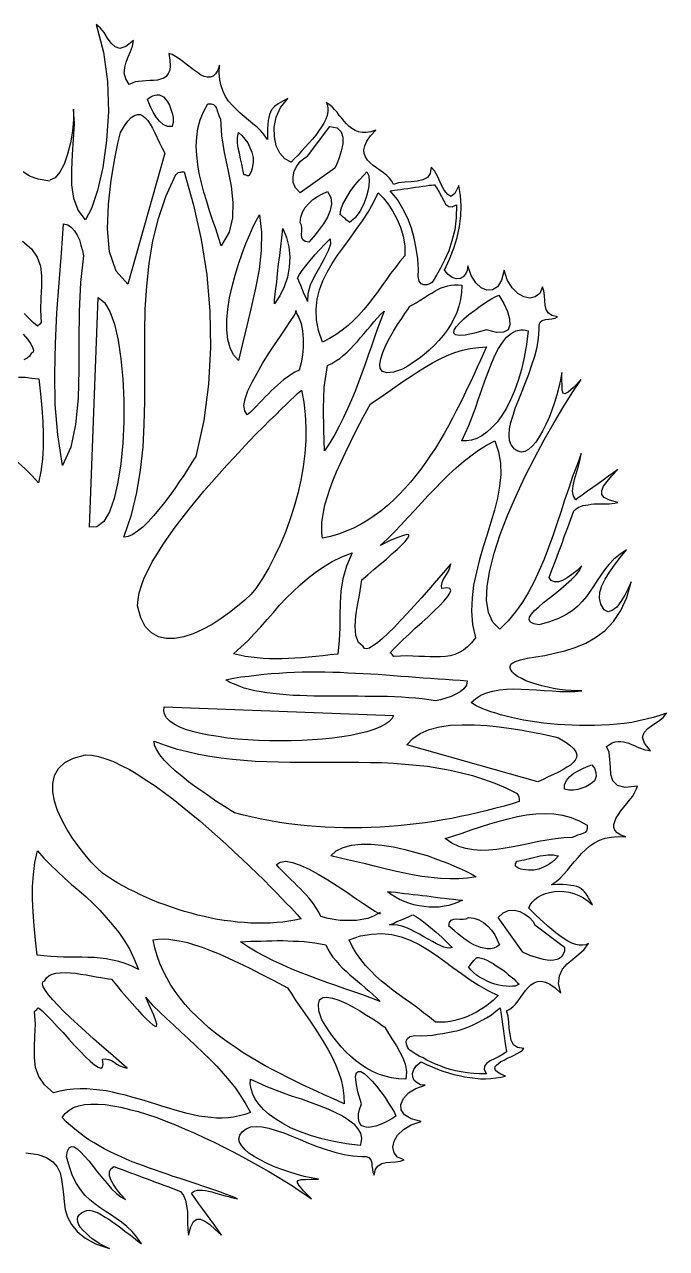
# Model space of a CAD drawing. Extents: x -63 to 64, y -59 to 65.
# Drawn here: x -0.9 to 64, y -58.5 to 65.1 of the extents above; entities that cross this region are included whole.
import ezdxf

# ---------------------------------------------------------------- set-up
doc = ezdxf.new("R2010")
doc.units = 0
doc.header["$MEASUREMENT"] = 0
doc.layers.get('0').update_dxf_attribs({"linetype": 'CONTINUOUS'})

msp = doc.modelspace()

# ---------------------------------------------------------------- linework, layer by layer
for points in [[(48.12, 0.18), (48.27, 0.51), (48.66, 0.74), (49.21, 0.94), (49.9, 1.09), (50.74, 1.22), (51.65, 1.37), (52.65, 1.58), (53.69, 1.83), (54.73, 2.16), (55.8, 2.59), (56.79, 3.18), (57.75, 3.89), (58.59, 4.8), (59.35, 5.9), (59.94, 7.22), (60.37, 8.79), (60.09, 8.13), (59.73, 7.45), (59.33, 6.81), (58.92, 6.25), (58.46, 5.9), (58.06, 5.77), (57.65, 5.97), (57.32, 6.56), (57.17, 7.14), (57.22, 7.75), (57.42, 8.39), (57.75, 9.07), (58.18, 9.76), (58.69, 10.49), (59.28, 11.26), (59.91, 12.04), (59.23, 11.56), (58.64, 11.08), (58.13, 10.55), (57.7, 10.01), (57.32, 9.48), (56.94, 8.92), (56.61, 8.39), (56.25, 7.85), (55.87, 7.32), (55.44, 6.81), (54.98, 6.33), (54.42, 5.87), (53.79, 5.46), (53.03, 5.08), (52.14, 4.75), (51.1, 4.47), (50.54, 4.57), (50.21, 4.73), (50.08, 4.96), (50.1, 5.23), (50.31, 5.54), (50.61, 5.9), (51.04, 6.28), (51.53, 6.71), (52.09, 7.14), (52.67, 7.6), (53.26, 8.08), (53.81, 8.56), (54.35, 9.02), (54.81, 9.5), (55.16, 9.96), (55.41, 10.42), (54.91, 9.96), (54.4, 9.55), (53.92, 9.2), (53.46, 8.94), (53.03, 8.79), (52.65, 8.79), (52.31, 8.94), (52.09, 9.25), (52.39, 10.09), (52.72, 10.93), (53.03, 11.77), (53.36, 12.6), (53.66, 13.44), (53.97, 14.28), (54.3, 15.14), (54.6, 15.98), (54.81, 16.16), (55.01, 16.29), (55.26, 16.39), (55.49, 16.49), (55.77, 16.54), (56.05, 16.59), (56.33, 16.64), (56.63, 16.67), (56.94, 16.67), (57.24, 16.67), (57.55, 16.69), (57.85, 16.69), (58.16, 16.69), (58.44, 16.72), (58.74, 16.75), (59.02, 16.8), (58.18, 17.03), (57.65, 17.3), (57.42, 17.63), (57.4, 18.02), (57.6, 18.45), (57.96, 18.93), (58.44, 19.49), (59.02, 20.13), (58.77, 19.95), (58.49, 19.74), (58.24, 19.57), (57.96, 19.36), (57.7, 19.18), (57.42, 18.98), (57.17, 18.8), (56.91, 18.6), (56.63, 18.42), (56.38, 18.22), (56.1, 18.04), (55.85, 17.84), (55.57, 17.66), (55.31, 17.46), (55.03, 17.28), (54.78, 17.08), (54.55, 17.46), (54.47, 17.94), (54.53, 18.5), (54.65, 19.13), (54.86, 19.79), (55.06, 20.48), (55.24, 21.14), (55.34, 21.75), (54.91, 20.61), (54.47, 19.44), (54.07, 18.24), (53.66, 17.05), (53.28, 15.83), (52.87, 14.64), (52.47, 13.44), (52.04, 12.25), (51.6, 11.08), (51.1, 9.94), (50.59, 8.82), (50, 7.75), (49.39, 6.73), (48.71, 5.77), (47.94, 4.85), (47.13, 4.02), (46.39, 4.73), (45.96, 5.69), (45.78, 6.94), (45.84, 8.36), (46.11, 9.96), (46.55, 11.71), (47.16, 13.57), (47.89, 15.48), (48.73, 17.43), (49.65, 19.39), (50.61, 21.29), (51.6, 23.15), (52.59, 24.9), (53.59, 26.53), (54.5, 27.98), (55.34, 29.22), (54.55, 28.41), (54.02, 27.95), (53.69, 27.77), (53.51, 27.85), (53.41, 28.15), (53.41, 28.61), (53.38, 29.22), (53.36, 29.93), (53.23, 29.2), (53.08, 28.46), (52.87, 27.67), (52.62, 26.91), (52.37, 26.12), (52.09, 25.39), (51.76, 24.67), (51.43, 24.01), (51.1, 23.43), (50.74, 22.89), (50.38, 22.49), (50, 22.16), (49.65, 21.95), (49.29, 21.88), (48.94, 21.98), (48.58, 22.21), (48.27, 22.62), (48.1, 23.07), (48.05, 23.63), (48.1, 24.24), (48.22, 24.9), (48.45, 25.64), (48.71, 26.4), (49.04, 27.21), (49.37, 28.05), (49.72, 28.92), (50.05, 29.78), (50.36, 30.7), (50.64, 31.59), (50.87, 32.5), (51.02, 33.39), (51.1, 34.28), (51.07, 34.74), (51.2, 35.02), (51.4, 35.19), (51.71, 35.29), (52.04, 35.32), (52.37, 35.37), (52.7, 35.42), (52.95, 35.55), (52.37, 35.68), (52.01, 35.96), (51.78, 36.31), (51.68, 36.74), (51.65, 37.2), (51.63, 37.68), (51.55, 38.17), (51.43, 38.57), (51.15, 37.91), (50.69, 37.56), (50.16, 37.43), (49.55, 37.56), (48.94, 37.91), (48.35, 38.5), (47.87, 39.28), (47.54, 40.28), (47.28, 39.26), (46.88, 38.6), (46.37, 38.27), (45.81, 38.24), (45.23, 38.5), (44.69, 39), (44.21, 39.74), (43.88, 40.71), (43.83, 40.22), (43.65, 39.87), (43.4, 39.59), (43.09, 39.44), (42.71, 39.41), (42.3, 39.54), (41.9, 39.82), (41.52, 40.28), (42.02, 41.39), (42.46, 42.49), (42.79, 43.58), (43.04, 44.67), (43.17, 45.74), (43.22, 46.78), (43.14, 47.82), (42.96, 48.81), (42.56, 48), (42.18, 47.72), (41.85, 47.9), (41.49, 48.36), (41.16, 48.99), (40.85, 49.68), (40.52, 50.29), (40.17, 50.67), (40.07, 50.03), (39.79, 49.63), (39.33, 49.4), (38.77, 49.27), (38.14, 49.19), (37.5, 49.14), (36.89, 49.07), (36.36, 48.91), (36.2, 49.25), (35.98, 49.55), (35.7, 49.83), (35.37, 50.08), (35.01, 50.34), (34.65, 50.59), (34.32, 50.85), (34.02, 51.1), (33.74, 51.38), (33.54, 51.71), (33.41, 52.04), (33.38, 52.42), (33.46, 52.83), (33.69, 53.29), (34.05, 53.82), (34.58, 54.4), (34.07, 54.25), (33.61, 54.17), (33.21, 54.17), (32.83, 54.25), (32.5, 54.38), (32.16, 54.56), (31.89, 54.78), (31.63, 55.04), (31.38, 55.32), (31.15, 55.62), (30.89, 55.9), (30.67, 56.21), (30.41, 56.49), (30.16, 56.77), (29.88, 57), (29.57, 57.2), (29.7, 56.92), (29.75, 56.59), (29.75, 56.26), (29.67, 55.9), (29.52, 55.52), (29.32, 55.11), (29.09, 54.73), (28.81, 54.3), (28.51, 53.9), (28.18, 53.49), (27.82, 53.08), (27.46, 52.68), (27.08, 52.27), (26.73, 51.89), (26.37, 51.53), (26.02, 51.18), (25.41, 51.51), (24.9, 52.07), (24.52, 52.83), (24.34, 53.74), (24.31, 54.71), (24.52, 55.72), (24.97, 56.69), (25.69, 57.6), (25.18, 57.33), (24.72, 57.07), (24.36, 56.79), (24.06, 56.46), (23.83, 56), (23.7, 55.39), (23.63, 54.56), (23.65, 53.46), (23.32, 53.92), (22.97, 54.33), (22.59, 54.71), (22.15, 55.06), (21.72, 55.42), (21.29, 55.78), (20.88, 56.13), (20.48, 56.51), (20.07, 56.92), (19.71, 57.33), (19.41, 57.81), (19.15, 58.32), (18.95, 58.88), (18.82, 59.49), (18.77, 60.2), (18.8, 60.96), (18.62, 60.45), (18.39, 60.1), (18.14, 59.87), (17.86, 59.76), (17.55, 59.76), (17.25, 59.84), (16.89, 59.99), (16.56, 60.22), (16.18, 60.48), (15.83, 60.76), (15.44, 61.06), (15.09, 61.34), (14.71, 61.62), (14.35, 61.85), (14.02, 62.03), (13.69, 62.15), (13.79, 61.47), (13.82, 60.91), (13.77, 60.45), (13.62, 60.12), (13.41, 59.84), (13.16, 59.66), (12.85, 59.54), (12.52, 59.46), (12.14, 59.41), (11.76, 59.41), (11.38, 59.38), (11, 59.36), (10.62, 59.33), (10.26, 59.28), (9.96, 59.15), (9.68, 59), (9.32, 59.59), (9.17, 60.17), (9.22, 60.73), (9.37, 61.26), (9.58, 61.82), (9.8, 62.36), (10.01, 62.89), (10.11, 63.45), (9.35, 62.84), (8.74, 62.66), (8.25, 62.81), (7.85, 63.2), (7.49, 63.7), (7.14, 64.26), (6.75, 64.75), (6.32, 65.08), (7.09, 62.28), (7.49, 59.31), (7.57, 56.28), (7.39, 53.36), (7.01, 50.64), (6.48, 48.3), (5.87, 46.5), (5.26, 45.36), (4.52, 46.32), (4.09, 47.52), (3.88, 48.89), (3.88, 50.39), (3.96, 51.94), (4.06, 53.51), (4.14, 55.06), (4.06, 56.51), (4.04, 55.45), (3.93, 54.3), (3.73, 53.11), (3.45, 51.99), (3.1, 50.97), (2.66, 50.16), (2.21, 49.6), (1.67, 49.37)], [(11.53, 57.53), (11.68, 57.66), (11.86, 57.78), (12.07, 57.88), (12.29, 57.94), (12.5, 57.96), (12.73, 57.96), (12.93, 57.88), (13.13, 57.78), (13.34, 57.55), (13.54, 57.25), (13.74, 56.92), (13.89, 56.51), (14.02, 56.11), (14.1, 55.67), (14.1, 55.22), (14, 54.78), (13.54, 54.78), (13.11, 54.99), (12.73, 55.32), (12.4, 55.72), (12.09, 56.21), (11.86, 56.69), (11.66, 57.15), (11.53, 57.53)], [(17.63, 57.05), (17.96, 57.07), (18.19, 57), (18.37, 56.84), (18.49, 56.61), (18.57, 56.36), (18.67, 56.08), (18.75, 55.8), (18.88, 55.55), (19, 53.84), (19.28, 52.14), (19.64, 50.44), (19.97, 48.76), (20.15, 47.11), (20.12, 45.56), (19.76, 44.09), (18.98, 42.71), (18.7, 43.58), (18.42, 44.44), (18.09, 45.36), (17.78, 46.27), (17.5, 47.21), (17.22, 48.15), (16.97, 49.09), (16.74, 50.03), (16.59, 50.95), (16.49, 51.89), (16.44, 52.8), (16.49, 53.69), (16.61, 54.58), (16.84, 55.45), (17.17, 56.26), (17.63, 57.05)], [(8.79, 54.17), (9.19, 54.84), (9.55, 55.32), (9.88, 55.67), (10.21, 55.9), (10.52, 56), (10.79, 55.98), (11.05, 55.85), (11.3, 55.65), (11.56, 55.37), (11.79, 55.01), (12.04, 54.61), (12.27, 54.15), (12.5, 53.64), (12.75, 53.13), (13.01, 52.6), (13.26, 52.07), (9.52, 38.85), (8.36, 40.17), (7.69, 42.13), (7.49, 44.44), (7.57, 46.93), (7.85, 49.37), (8.23, 51.53), (8.56, 53.21), (8.79, 54.17)], [(27.69, 51.79), (29.93, 54.78), (30.67, 54.63), (31.07, 54.25), (31.25, 53.69), (31.25, 53.01), (31.1, 52.29), (30.87, 51.61), (30.64, 51), (30.44, 50.57), (26.96, 48.08), (26.47, 48.58), (26.24, 49.12), (26.22, 49.7), (26.35, 50.26), (26.6, 50.77), (26.93, 51.23), (27.31, 51.56), (27.69, 51.79)], [(21.59, 49.8), (21.54, 49.83), (21.42, 49.88), (21.29, 49.91), (21.24, 49.93), (21.16, 50.44), (21.06, 50.97), (20.93, 51.51), (20.81, 52.07), (20.68, 52.6), (20.63, 53.13), (20.63, 53.67), (20.73, 54.17), (21.06, 53.87), (21.37, 53.51), (21.65, 53.11), (21.87, 52.65), (22.05, 52.17), (22.18, 51.66), (22.18, 51.13), (22.1, 50.57), (22, 50.19), (21.87, 49.96), (21.77, 49.83), (21.72, 49.8), (21.7, 49.8), (21.67, 49.8), (21.62, 49.8), (21.59, 49.8)], [(1.67, 49.27), (0.48, 49.45), (-0.41, 49.75), (-1.05, 50.19)], [(9.14, 13.32), (9.91, 15.55), (10.44, 17.81), (10.82, 20.07), (11.07, 22.39), (11.2, 24.7), (11.25, 27.01), (11.25, 29.35), (11.25, 31.66), (11.25, 34), (11.3, 36.34), (11.46, 38.65), (11.68, 40.94), (12.07, 43.22), (12.62, 45.48), (13.39, 47.72), (14.38, 49.93), (14.48, 50.01), (14.58, 50.08), (14.66, 50.13), (14.78, 50.16), (14.89, 50.16), (14.99, 50.19), (15.11, 50.19), (15.24, 50.19), (16.18, 46.83), (16.94, 43.38), (17.5, 39.79), (17.81, 36.13), (17.88, 32.45), (17.68, 28.76), (17.2, 25.08), (16.39, 21.45), (16.18, 21.12), (15.9, 20.68), (15.57, 20.15), (15.19, 19.54), (14.73, 18.91), (14.28, 18.22), (13.77, 17.51), (13.23, 16.8), (12.68, 16.11), (12.14, 15.45), (11.58, 14.87), (11.05, 14.33), (10.52, 13.9), (10.03, 13.57), (9.58, 13.37), (9.14, 13.32)], [(31, 45.87), (31.05, 46.35), (31.25, 46.93), (31.61, 47.57), (32.01, 48.2), (32.47, 48.84), (32.95, 49.4), (33.36, 49.85), (33.69, 50.19), (33.87, 49.78), (33.92, 49.22), (33.84, 48.51), (33.66, 47.75), (33.38, 46.96), (32.98, 46.2), (32.5, 45.56), (31.94, 45.08), (31.89, 45.1), (31.78, 45.2), (31.63, 45.33), (31.48, 45.48), (31.3, 45.61), (31.15, 45.74), (31.05, 45.84), (31, 45.87)], [(26.96, 45.08), (27.01, 45.61), (27.18, 46.12), (27.46, 46.6), (27.82, 47.01), (28.23, 47.39), (28.68, 47.72), (29.19, 47.97), (29.7, 48.2), (30.03, 47.62), (30.11, 46.96), (29.98, 46.3), (29.7, 45.61), (29.29, 44.93), (28.81, 44.26), (28.3, 43.65), (27.82, 43.1), (27.44, 43.15), (27.21, 43.32), (27.11, 43.58), (27.08, 43.86), (27.11, 44.19), (27.11, 44.52), (27.08, 44.82), (26.96, 45.08)], [(38.9, 40.35), (38.82, 41.42), (38.67, 42.46), (38.47, 43.5), (38.19, 44.52), (37.81, 45.48), (37.32, 46.45), (36.76, 47.39), (36.05, 48.28), (36.13, 48.28), (36.26, 48.3), (36.48, 48.33), (36.74, 48.38), (37.07, 48.43), (37.42, 48.48), (37.81, 48.53), (38.19, 48.58), (38.59, 48.64), (38.97, 48.69), (39.33, 48.74), (39.66, 48.79), (39.97, 48.84), (40.22, 48.86), (40.4, 48.89), (40.5, 48.89), (40.75, 48.56), (40.98, 48.15), (41.21, 47.7), (41.44, 47.26), (41.67, 46.91), (41.95, 46.7), (42.3, 46.65), (42.74, 46.88), (42.71, 45.56), (42.56, 44.34), (42.28, 43.22), (41.95, 42.21), (41.54, 41.29), (41.13, 40.48), (40.73, 39.77), (40.37, 39.18), (40.25, 39.03), (40.04, 38.9), (39.74, 38.8), (39.43, 38.78), (39.15, 38.9), (38.95, 39.16), (38.85, 39.64), (38.9, 40.35)], [(29.19, 33.01), (28.81, 34.18), (28.61, 35.27), (28.56, 36.34), (28.66, 37.33), (28.89, 38.27), (29.24, 39.18), (29.67, 40.07), (30.18, 40.94), (30.74, 41.8), (31.35, 42.64), (31.99, 43.5), (32.6, 44.37), (33.23, 45.26), (33.82, 46.14), (34.35, 47.09), (34.81, 48.08), (35.32, 47.57), (35.82, 46.93), (36.28, 46.25), (36.71, 45.46), (37.07, 44.62), (37.35, 43.71), (37.5, 42.74), (37.53, 41.72), (37.02, 41.14), (36.56, 40.53), (36.08, 39.92), (35.65, 39.31), (35.19, 38.67), (34.76, 38.06), (34.3, 37.45), (33.84, 36.87), (33.36, 36.29), (32.88, 35.73), (32.34, 35.19), (31.78, 34.69), (31.2, 34.2), (30.59, 33.77), (29.9, 33.36), (29.19, 33.01)], [(22.84, 45.84), (23.04, 44.09), (23.02, 42.26), (22.79, 40.35), (22.43, 38.45), (22, 36.51), (21.54, 34.66), (21.11, 32.86), (20.73, 31.15), (20.22, 31.71), (19.87, 32.42), (19.64, 33.26), (19.54, 34.23), (19.54, 35.24), (19.64, 36.34), (19.82, 37.48), (20.07, 38.62), (20.37, 39.77), (20.7, 40.89), (21.09, 41.95), (21.47, 42.97), (21.85, 43.88), (22.2, 44.67), (22.53, 45.33), (22.84, 45.84)], [(2.94, 20.56), (2.46, 23.63), (2.21, 26.71), (2.16, 29.81), (2.23, 32.88), (2.38, 35.96), (2.61, 39), (2.84, 42), (3.04, 44.95), (3.48, 44.85), (3.86, 44.59), (4.16, 44.24), (4.42, 43.81), (4.65, 43.32), (4.8, 42.79), (4.95, 42.26), (5.05, 41.72), (4.75, 39.03), (4.62, 36.13), (4.59, 33.14), (4.59, 30.19), (4.52, 27.34), (4.26, 24.7), (3.78, 22.41), (2.94, 20.56)], [(24.34, 37.25), (24.44, 38.14), (24.57, 39.06), (24.67, 39.94), (24.77, 40.86), (24.9, 41.75), (25, 42.66), (25.1, 43.55), (25.2, 44.47), (25.58, 43.58), (25.81, 42.61), (25.91, 41.6), (25.84, 40.58), (25.66, 39.56), (25.33, 38.57), (24.9, 37.68), (24.34, 36.87), (24.34, 36.92), (24.34, 37.07), (24.34, 37.2), (24.34, 37.25)], [(26.68, 39.46), (26.88, 39.82), (27.16, 40.22), (27.51, 40.71), (27.95, 41.24), (28.43, 41.8), (28.94, 42.36), (29.45, 42.89), (29.98, 43.43), (30, 42.89), (29.78, 42.21), (29.37, 41.42), (28.89, 40.55), (28.4, 39.67), (27.97, 38.75), (27.72, 37.89), (27.69, 37.1), (27.64, 37.2), (27.54, 37.48), (27.36, 37.84), (27.18, 38.29), (27.01, 38.73), (26.83, 39.08), (26.73, 39.36), (26.68, 39.46)], [(-1.12, 43.2), (-0.21, 42.41), (0.38, 41.57), (0.71, 40.66), (0.81, 39.69), (0.81, 38.62), (0.76, 37.48), (0.71, 36.26), (0.78, 34.96)], [(38.03, 36.62), (38.36, 36.79), (38.67, 36.97), (38.97, 37.18), (39.3, 37.38), (39.61, 37.58), (39.91, 37.79), (40.25, 37.96), (40.55, 38.14), (40.85, 38.32), (41.19, 38.47), (41.52, 38.6), (41.85, 38.7), (42.18, 38.75), (42.53, 38.8), (42.89, 38.8), (43.27, 38.75), (43.24, 38.01), (43.14, 37.3), (42.96, 36.64), (42.76, 35.98), (42.48, 35.37), (42.15, 34.79), (41.8, 34.2), (41.39, 33.67), (40.96, 33.16), (40.5, 32.68), (39.99, 32.19), (39.48, 31.76), (38.95, 31.36), (38.39, 30.98), (37.83, 30.59), (37.27, 30.26), (36.36, 29.96), (35.7, 29.91), (35.26, 30.04), (35.04, 30.34), (34.99, 30.77), (35.09, 31.33), (35.29, 31.97), (35.6, 32.68), (35.98, 33.39), (36.38, 34.1), (36.79, 34.79), (37.2, 35.4), (37.53, 35.9), (37.81, 36.31), (37.98, 36.57), (38.03, 36.62)], [(5.66, 14.33), (6.55, 37.51), (7.19, 37.02), (7.72, 36.11), (8.18, 34.81), (8.56, 33.19), (8.84, 31.33), (9.02, 29.3), (9.12, 27.14), (9.12, 24.95), (9.02, 22.79), (8.84, 20.73), (8.53, 18.85), (8.15, 17.2), (7.69, 15.86), (7.11, 14.89), (6.42, 14.36), (5.66, 14.33)], [(47, 37.73), (47.51, 36.9), (47.89, 36.08), (48.1, 35.35), (48.12, 34.74), (47.94, 34.25), (47.49, 34), (46.78, 33.97), (45.76, 34.25), (44.54, 33.9), (43.62, 33.72), (43.01, 33.67), (42.63, 33.74), (42.48, 33.92), (42.51, 34.2), (42.71, 34.53), (43.04, 34.91), (43.47, 35.35), (43.98, 35.78), (44.54, 36.21), (45.12, 36.64), (45.68, 37), (46.19, 37.33), (46.65, 37.58), (47, 37.73)], [(0.78, 34.96), (0.73, 34.91), (0.61, 34.79), (0.45, 34.66), (0.4, 34.61), (0.02, 34.94), (-0.44, 35.4), (-0.94, 35.9)], [(26.45, 36.13), (26.78, 35.55), (27.03, 34.89), (27.18, 34.13), (27.26, 33.34), (27.26, 32.5), (27.18, 31.69), (27.03, 30.9), (26.83, 30.16), (26.42, 29.96), (26.04, 29.73), (25.66, 29.48), (25.3, 29.22), (24.97, 28.94), (24.64, 28.66), (24.34, 28.38), (24.03, 28.08), (23.73, 27.77), (23.42, 27.47), (23.14, 27.16), (22.84, 26.86), (22.53, 26.55), (22.23, 26.25), (21.92, 25.94), (21.59, 25.66), (21.34, 26.05), (21.26, 26.6), (21.39, 27.29), (21.67, 28.08), (22.08, 28.97), (22.59, 29.88), (23.14, 30.85), (23.75, 31.81), (24.36, 32.73), (24.95, 33.59), (25.48, 34.41), (25.94, 35.07), (26.3, 35.63), (26.52, 35.98), (26.57, 36.16), (26.45, 36.13)], [(29.4, 22.03), (29.32, 24.14), (29.29, 26.3), (29.37, 28.46), (29.7, 30.64), (30.13, 30.85), (30.54, 31.1), (30.95, 31.36), (31.3, 31.66), (31.68, 31.99), (32.04, 32.32), (32.37, 32.7), (32.72, 33.08), (33.05, 33.47), (33.38, 33.85), (33.71, 34.25), (34.05, 34.63), (34.38, 35.04), (34.73, 35.42), (35.06, 35.78), (35.42, 36.13), (35.09, 35.27), (34.76, 34.38), (34.45, 33.49), (34.15, 32.58), (33.82, 31.69), (33.51, 30.77), (33.18, 29.86), (32.85, 28.97), (32.5, 28.05), (32.14, 27.16), (31.73, 26.27), (31.33, 25.39), (30.89, 24.52), (30.44, 23.68), (29.93, 22.84), (29.4, 22.03)], [(-1.05, 33.82), (-0.61, 33.31), (-0.31, 32.86), (-0.08, 32.5), (0, 32.19), (-0.03, 31.99), (-0.23, 31.86), (-0.41, 31.59), (-0.64, 31.38), (-0.97, 31.23)], [(43.27, 23.05), (43.62, 23.78), (43.98, 24.6), (44.31, 25.46), (44.64, 26.35), (44.97, 27.27), (45.28, 28.21), (45.61, 29.09), (45.94, 29.98), (46.27, 30.85), (46.62, 31.64), (46.98, 32.35), (47.39, 32.96), (47.79, 33.49), (48.25, 33.87), (48.73, 34.15), (49.24, 34.25), (49.29, 34.25), (49.47, 34.23), (49.7, 34.2), (49.98, 34.13), (49.8, 32.75), (49.57, 31.46), (49.29, 30.24), (48.96, 29.12), (48.61, 28.1), (48.2, 27.16), (47.77, 26.33), (47.31, 25.59), (46.83, 24.93), (46.32, 24.37), (45.81, 23.91), (45.3, 23.53), (44.79, 23.28), (44.26, 23.1), (43.75, 23.02), (43.27, 23.05)], [(34.05, 26.78), (34.71, 27.21), (35.37, 27.65), (36.05, 28.13), (36.74, 28.61), (37.42, 29.09), (38.14, 29.55), (38.85, 30.04), (39.56, 30.47), (40.3, 30.9), (41.03, 31.28), (41.8, 31.64), (42.56, 31.94), (43.35, 32.19), (44.13, 32.37), (44.95, 32.47), (45.76, 32.53), (45.45, 31.86), (45.15, 31.18), (44.84, 30.49), (44.51, 29.78), (44.18, 29.04), (43.83, 28.31), (43.47, 27.57), (43.09, 26.81), (42.71, 26.05), (42.33, 25.31), (41.92, 24.55), (41.49, 23.78), (41.06, 23.05), (40.6, 22.31), (40.12, 21.6), (39.64, 20.89), (39.13, 20.18), (38.62, 19.52), (38.09, 18.85), (37.53, 18.22), (36.94, 17.61), (36.36, 17.03), (35.72, 16.47), (35.09, 15.93), (34.43, 15.45), (33.77, 15.02), (33.05, 14.59), (32.32, 14.23), (31.58, 13.9), (30.82, 13.62), (30, 13.39), (29.19, 13.21), (29.14, 13.72), (29.12, 14.26), (29.14, 14.81), (29.22, 15.4), (29.32, 16.03), (29.47, 16.69), (29.7, 17.41), (29.95, 18.17), (30.26, 19.01), (30.61, 19.9), (31.05, 20.84), (31.53, 21.85), (32.06, 22.97), (32.65, 24.14), (33.31, 25.41), (34.05, 26.78)], [(-1.5, 29.48), (-0.84, 29.45), (-0.16, 29.37), (0.53, 29.3), (0.71, 27.77), (0.84, 26.35), (0.94, 24.98), (0.99, 23.66), (0.99, 22.39), (0.91, 21.17), (0.76, 19.95), (0.5, 18.78)], [(10.52, 6.38), (10.57, 7.01), (10.69, 7.7), (10.92, 8.44), (11.2, 9.2), (11.58, 9.99), (12.01, 10.83), (12.52, 11.66), (13.08, 12.53), (13.67, 13.42), (14.33, 14.33), (15.01, 15.22), (15.72, 16.14), (16.46, 17.05), (17.2, 17.94), (17.99, 18.83), (18.75, 19.72), (19.54, 20.58), (20.3, 21.4), (21.06, 22.21), (21.8, 23), (22.51, 23.73), (23.2, 24.42), (23.86, 25.08), (24.47, 25.66), (25.02, 26.22), (25.53, 26.71), (25.96, 27.14), (26.35, 27.49), (26.65, 27.77), (26.88, 27.98), (27.03, 28.1), (27.08, 28.15), (27.31, 26.94), (27.46, 25.69), (27.51, 24.39), (27.51, 23.07), (27.41, 21.75), (27.24, 20.4), (27.01, 19.06), (26.7, 17.71), (26.35, 16.39), (25.91, 15.07), (25.46, 13.8), (24.92, 12.55), (24.36, 11.36), (23.78, 10.22), (23.14, 9.12), (22.48, 8.11), (21.98, 7.57), (21.37, 6.96), (20.63, 6.35), (19.82, 5.69), (18.95, 5.08), (18.04, 4.5), (17.07, 3.99), (16.13, 3.56), (15.19, 3.25), (14.28, 3.08), (13.41, 3.08), (12.62, 3.25), (11.91, 3.66), (11.3, 4.29), (10.85, 5.18), (10.52, 6.38)], [(36.41, 1.25), (36.36, 1.3), (36.23, 1.45), (36.1, 1.58), (36.05, 1.63), (36.38, 2.01), (36.84, 2.47), (37.35, 2.97), (37.96, 3.53), (38.57, 4.12), (39.23, 4.7), (39.86, 5.26), (40.45, 5.84), (41.01, 6.38), (41.46, 6.86), (41.82, 7.29), (42.07, 7.65), (42.15, 7.93), (42.05, 8.11), (41.77, 8.18), (41.26, 8.11), (41.21, 8.41), (41.29, 8.72), (41.39, 9), (41.57, 9.28), (41.74, 9.55), (41.92, 9.86), (42.07, 10.22), (42.15, 10.6), (41.41, 9.73), (40.68, 8.89), (39.94, 8.03), (39.2, 7.19), (38.47, 6.38), (37.75, 5.59), (37.07, 4.88), (36.43, 4.19), (35.82, 3.61), (35.26, 3.08), (34.76, 2.64), (34.3, 2.34), (33.94, 2.11), (33.64, 2.03), (33.44, 2.06), (33.31, 2.26), (32.83, 2.67), (32.57, 3.38), (32.5, 4.32), (32.57, 5.36), (32.72, 6.43), (32.93, 7.45), (33.08, 8.33), (33.18, 9), (33.79, 9.5), (34.4, 10.04), (35.04, 10.57), (35.65, 11.1), (36.2, 11.61), (36.74, 12.07), (37.17, 12.5), (37.55, 12.88), (37.78, 13.19), (37.91, 13.42), (37.91, 13.54), (37.73, 13.57), (37.37, 13.49), (36.81, 13.29), (36.05, 12.96), (35.04, 12.48), (35.75, 13.14), (36.46, 13.85), (37.15, 14.56), (37.83, 15.3), (38.52, 16.03), (39.2, 16.77), (39.89, 17.51), (40.58, 18.22), (41.26, 18.93), (41.97, 19.64), (42.71, 20.3), (43.45, 20.94), (44.18, 21.52), (44.97, 22.08), (45.78, 22.59), (46.62, 23.05), (46.98, 21.93), (47.18, 20.79), (47.21, 19.62), (47.08, 18.45), (46.88, 17.25), (46.57, 16.03), (46.22, 14.81), (45.84, 13.57), (45.43, 12.32), (45.07, 11.05), (44.74, 9.76), (44.46, 8.46), (44.31, 7.17), (44.26, 5.84), (44.36, 4.5), (44.64, 3.15), (44.26, 2.64), (43.85, 2.24), (43.45, 1.91), (43.01, 1.65), (42.56, 1.45), (42.1, 1.32), (41.62, 1.25), (41.13, 1.22), (40.6, 1.22), (40.07, 1.22), (39.51, 1.25), (38.92, 1.27), (38.34, 1.3), (37.7, 1.32), (37.07, 1.3), (36.41, 1.25)], [(0.5, 18.78), (-0.16, 19.52), (-0.82, 20.2), (-1.53, 20.86)], [(20.22, 1.53), (20.96, 2.19), (21.65, 2.85), (22.31, 3.56), (22.97, 4.27), (23.6, 4.98), (24.24, 5.69), (24.87, 6.43), (25.53, 7.14), (26.22, 7.83), (26.93, 8.49), (27.67, 9.12), (28.45, 9.73), (29.29, 10.32), (30.18, 10.85), (31.15, 11.31), (32.19, 11.74), (31.61, 10.39), (31.25, 9.1), (31.05, 7.85), (30.97, 6.63), (30.95, 5.41), (30.95, 4.17), (30.89, 2.87), (30.74, 1.5), (29.98, 1.42), (29.22, 1.32), (28.51, 1.25), (27.79, 1.19), (27.11, 1.14), (26.42, 1.09), (25.76, 1.07), (25.1, 1.04), (24.47, 1.04), (23.83, 1.04), (23.22, 1.07), (22.61, 1.12), (22, 1.19), (21.39, 1.27), (20.81, 1.4), (20.22, 1.53)], [(-0.77, -48.86), (0.43, -49.04), (1.32, -49.34), (1.95, -49.78), (2.41, -50.28), (2.69, -50.89), (2.84, -51.56), (2.94, -52.27), (3.02, -53.03), (3.1, -53.79), (3.22, -54.58), (3.45, -55.34), (3.83, -56.08), (4.42, -56.79), (5.2, -57.45), (6.27, -58.04), (7.67, -58.52), (7.34, -58.39), (7.01, -58.21), (6.65, -58.01), (6.3, -57.78), (5.94, -57.53), (5.61, -57.25), (5.31, -56.97), (5.03, -56.69), (4.77, -56.41), (4.59, -56.13), (4.49, -55.85), (4.44, -55.57), (4.49, -55.32), (4.62, -55.11), (4.85, -54.91), (5.2, -54.73), (5.41, -54.68), (5.64, -54.66), (5.92, -54.71), (6.22, -54.81), (6.53, -54.93), (6.88, -55.11), (7.24, -55.34), (7.62, -55.57), (8.03, -55.85), (8.43, -56.13), (8.84, -56.43), (9.24, -56.76), (9.68, -57.07), (10.11, -57.4), (10.52, -57.73), (10.92, -58.06), (10.44, -57.37), (9.96, -56.79), (9.42, -56.28), (8.89, -55.85), (8.36, -55.47), (7.8, -55.09), (7.26, -54.76), (6.73, -54.4), (6.2, -54.02), (5.69, -53.59), (5.2, -53.13), (4.75, -52.57), (4.34, -51.94), (3.96, -51.17), (3.63, -50.28), (3.35, -49.24), (3.45, -48.68), (3.6, -48.35), (3.83, -48.23), (4.11, -48.25), (4.42, -48.46), (4.77, -48.76), (5.15, -49.19), (5.59, -49.68), (6.02, -50.23), (6.48, -50.82), (6.96, -51.4), (7.44, -51.96), (7.9, -52.5), (8.38, -52.95), (8.84, -53.31), (9.3, -53.56), (8.84, -53.05), (8.43, -52.55), (8.08, -52.06), (7.82, -51.58), (7.67, -51.17), (7.67, -50.79), (7.82, -50.46), (8.13, -50.23), (8.56, -50.39), (8.97, -50.54), (9.4, -50.72), (9.8, -50.87), (10.24, -51.02), (10.64, -51.17), (11.07, -51.33), (11.48, -51.48), (11.91, -51.66), (12.32, -51.81), (12.75, -51.96), (13.16, -52.11), (13.59, -52.27), (14.02, -52.44), (14.43, -52.6), (14.86, -52.75), (15.17, -53.16), (15.37, -53.64), (15.47, -54.2), (15.55, -54.78), (15.55, -55.39), (15.57, -56), (15.6, -56.59), (15.67, -57.17), (15.9, -56.33), (16.18, -55.8), (16.51, -55.57), (16.89, -55.54), (17.33, -55.75), (17.81, -56.1), (18.37, -56.59), (19, -57.17), (18.62, -56.64), (18.24, -56.1), (17.86, -55.57), (17.48, -55.04), (17.1, -54.53), (16.72, -53.99), (16.33, -53.46), (15.95, -52.93), (16.13, -52.78), (16.33, -52.7), (16.56, -52.62), (16.82, -52.62), (17.07, -52.62), (17.38, -52.67), (17.68, -52.72), (18.01, -52.8), (18.34, -52.9), (18.67, -53), (19, -53.11), (19.36, -53.21), (19.69, -53.28), (20.02, -53.38), (20.32, -53.44), (20.63, -53.49), (20.07, -53.26), (19.49, -53.05), (18.9, -52.83), (18.32, -52.62), (17.73, -52.42), (17.12, -52.22), (16.54, -52.01), (15.93, -51.81), (15.32, -51.63), (14.71, -51.43), (14.12, -51.23), (13.51, -51.02), (12.9, -50.82), (12.32, -50.62), (11.71, -50.41), (11.13, -50.18), (10.54, -49.98), (9.96, -49.75), (9.37, -49.5), (8.81, -49.24), (8.25, -48.99), (7.69, -48.73), (7.16, -48.46), (6.63, -48.15), (6.12, -47.85), (5.61, -47.54), (5.13, -47.21), (4.65, -46.85), (4.19, -46.47), (3.73, -46.09), (3.3, -45.71), (2.89, -45.28), (3.2, -44.87), (3.6, -44.54), (4.06, -44.29), (4.57, -44.11), (5.15, -43.98), (5.81, -43.93), (6.5, -43.93), (7.24, -43.98), (8.03, -44.11), (8.84, -44.26), (9.7, -44.47), (10.59, -44.69), (11.51, -44.97), (12.45, -45.3), (13.39, -45.66), (14.35, -46.04), (15.32, -46.45), (16.31, -46.88), (17.27, -47.34), (18.27, -47.79), (19.23, -48.28), (20.17, -48.76), (21.11, -49.27), (22.03, -49.75), (22.94, -50.26), (23.78, -50.74), (24.62, -51.25), (25.41, -51.73), (26.17, -52.19), (26.85, -52.65), (27.51, -53.08), (28.1, -53.49), (27.29, -52.7), (26.83, -52.17), (26.65, -51.83), (26.73, -51.66), (27.03, -51.56), (27.49, -51.56), (28.1, -51.53), (28.81, -51.5), (28.07, -51.38), (27.34, -51.23), (26.55, -51.02), (25.79, -50.77), (25, -50.51), (24.26, -50.23), (23.55, -49.9), (22.89, -49.57), (22.31, -49.24), (21.77, -48.89), (21.37, -48.53), (21.04, -48.15), (20.83, -47.79), (20.76, -47.44), (20.86, -47.08), (21.09, -46.73), (21.49, -46.42), (21.95, -46.24), (22.51, -46.19), (23.12, -46.24), (23.78, -46.37), (24.52, -46.6), (25.28, -46.85), (26.09, -47.18), (26.93, -47.52), (27.79, -47.87), (28.66, -48.2), (29.57, -48.51), (30.46, -48.79), (31.38, -49.01), (32.27, -49.17), (33.16, -49.24), (33.61, -49.22), (33.89, -49.34), (34.07, -49.55), (34.17, -49.85), (34.2, -50.18), (34.25, -50.51), (34.3, -50.84), (34.43, -51.1), (34.55, -50.51), (34.83, -50.16), (35.19, -49.93), (35.62, -49.83), (36.08, -49.8), (36.56, -49.78), (37.04, -49.7), (37.45, -49.57), (36.79, -49.29), (36.43, -48.84), (36.31, -48.3), (36.43, -47.69), (36.79, -47.08), (37.37, -46.5), (38.16, -46.02), (39.15, -45.69), (38.14, -45.43), (37.48, -45.03), (37.15, -44.52), (37.12, -43.96), (37.37, -43.37), (37.88, -42.81), (38.62, -42.36), (39.58, -42.03), (39.1, -41.98), (38.75, -41.8), (38.47, -41.54), (38.31, -41.21), (38.29, -40.86), (38.42, -40.45), (38.7, -40.04), (39.15, -39.66), (39.71, -39.92), (40.27, -40.17), (40.8, -40.4), (41.36, -40.6), (41.92, -40.78), (42.46, -40.93), (43.01, -41.06), (43.55, -41.19), (44.08, -41.26), (44.62, -41.32), (45.15, -41.37), (45.66, -41.37), (46.19, -41.34), (46.7, -41.29), (47.21, -41.21), (47.69, -41.11), (47.21, -40.91), (46.88, -40.71), (46.67, -40.53), (46.6, -40.32), (46.65, -40.15), (46.78, -39.99), (46.98, -39.82), (47.23, -39.64), (47.54, -39.49), (47.87, -39.31), (48.22, -39.16), (48.55, -39), (48.88, -38.83), (49.16, -38.67), (49.39, -38.49), (49.55, -38.32), (48.91, -38.22), (48.5, -37.94), (48.27, -37.48), (48.15, -36.92), (48.07, -36.28), (48.02, -35.65), (47.94, -35.04), (47.79, -34.51), (48.12, -34.35), (48.43, -34.12), (48.71, -33.84), (48.96, -33.51), (49.21, -33.16), (49.47, -32.8), (49.72, -32.47), (49.98, -32.17), (50.26, -31.89), (50.59, -31.68), (50.92, -31.56), (51.3, -31.53), (51.71, -31.61), (52.16, -31.84), (52.7, -32.19), (53.28, -32.73), (53.05, -31.76), (53.13, -30.97), (53.43, -30.31), (53.92, -29.78), (54.5, -29.3), (55.08, -28.81), (55.64, -28.31), (56.08, -27.72), (55.8, -27.85), (55.47, -27.9), (55.14, -27.9), (54.78, -27.82), (54.4, -27.67), (53.99, -27.47), (53.61, -27.24), (53.18, -26.96), (52.77, -26.65), (52.37, -26.32), (51.96, -25.97), (51.55, -25.61), (51.15, -25.23), (50.76, -24.87), (50.41, -24.52), (50.05, -24.16), (50.18, -23.83), (50.38, -23.55), (50.64, -23.27), (50.94, -23.05), (51.32, -22.84), (51.71, -22.66), (52.14, -22.56), (52.62, -22.46), (53.1, -22.44), (53.59, -22.46), (54.09, -22.54), (54.6, -22.66), (55.08, -22.87), (55.57, -23.12), (56.05, -23.45), (56.48, -23.83), (56.33, -23.58), (56.2, -23.32), (56.08, -23.1), (55.95, -22.87), (55.82, -22.69), (55.67, -22.51), (55.52, -22.36), (55.34, -22.21), (55.14, -22.08), (54.88, -21.98), (54.6, -21.9), (54.27, -21.85), (53.86, -21.8), (53.43, -21.77), (52.92, -21.77), (52.34, -21.8), (52.8, -21.47), (53.2, -21.11), (53.59, -20.73), (53.94, -20.3), (54.3, -19.87), (54.65, -19.44), (55.01, -19.03), (55.39, -18.6), (55.8, -18.22), (56.2, -17.86), (56.69, -17.56), (57.19, -17.3), (57.75, -17.1), (58.36, -16.97), (59.07, -16.92), (59.84, -16.95), (59.33, -16.77), (58.97, -16.54), (58.74, -16.29), (58.64, -16.01), (58.64, -15.7), (58.72, -15.4), (58.87, -15.04), (59.1, -14.69), (59.35, -14.33), (59.63, -13.97), (59.94, -13.59), (60.22, -13.24), (60.5, -12.86), (60.73, -12.5), (60.9, -12.17), (61.03, -11.84), (59.79, -11.97), (59, -11.76), (58.54, -11.31), (58.34, -10.67), (58.29, -9.91), (58.24, -9.15), (58.16, -8.41), (57.88, -7.82), (58.18, -7.62), (58.46, -7.47), (58.77, -7.37), (59.05, -7.32), (59.33, -7.32), (59.61, -7.37), (59.89, -7.42), (60.14, -7.49), (60.42, -7.62), (60.7, -7.72), (60.95, -7.85), (61.23, -7.95), (61.49, -8.05), (61.77, -8.16), (62.05, -8.21), (62.33, -8.26), (61.72, -7.49), (61.54, -6.88), (61.69, -6.4), (62.07, -6), (62.58, -5.64), (63.14, -5.28), (63.62, -4.9), (63.95, -4.47), (63.29, -4.7), (62.61, -4.9), (61.89, -5.08), (61.16, -5.23), (60.45, -5.39), (59.68, -5.49), (58.95, -5.56), (58.18, -5.64), (57.42, -5.69), (56.69, -5.72), (55.92, -5.72), (55.16, -5.72), (54.42, -5.69), (53.69, -5.64), (52.95, -5.59), (52.24, -5.54), (51.53, -5.46), (50.84, -5.36), (50.18, -5.26), (49.52, -5.16), (48.91, -5.03), (48.3, -4.9), (47.74, -4.78), (47.18, -4.62), (46.7, -4.47), (46.22, -4.32), (45.78, -4.17), (45.38, -4.01), (45.02, -3.86), (44.72, -3.71), (44.46, -3.56), (44.23, -3.4), (44.69, -2.97), (45.2, -2.64), (45.78, -2.41), (46.39, -2.23), (47.08, -2.11), (47.77, -2.03), (48.5, -2.01), (49.27, -2.03), (50.03, -2.06), (50.82, -2.11), (51.6, -2.16), (52.39, -2.21), (53.18, -2.26), (53.94, -2.29), (54.68, -2.26), (55.39, -2.21), (54.88, -2.21), (54.32, -2.18), (53.74, -2.13), (53.15, -2.06), (52.54, -1.96), (51.96, -1.85), (51.35, -1.7), (50.79, -1.55), (50.26, -1.37), (49.75, -1.19), (49.32, -0.96), (48.91, -0.76), (48.61, -0.51), (48.35, -0.28), (48.2, -0.02), (48.15, 0.15), (48.15, 0.23), (48.15, 0.23)], [(19.43, -1.09), (20.2, -0.94), (20.96, -0.81), (21.75, -0.71), (22.51, -0.61), (23.27, -0.53), (24.03, -0.46), (24.82, -0.41), (25.58, -0.36), (26.37, -0.33), (27.13, -0.3), (27.9, -0.3), (28.68, -0.3), (29.45, -0.3), (30.23, -0.33), (31, -0.33), (31.76, -0.38), (32.55, -0.41), (33.31, -0.46), (34.07, -0.48), (34.83, -0.53), (35.6, -0.58), (36.36, -0.66), (37.12, -0.71), (37.88, -0.76), (38.62, -0.84), (39.38, -0.89), (40.12, -0.94), (40.88, -0.99), (41.62, -1.04), (42.35, -1.09), (43.09, -1.14), (43.83, -1.19), (43.73, -1.62), (43.47, -2.01), (43.12, -2.31), (42.68, -2.56), (42.2, -2.79), (41.67, -2.95), (41.13, -3.1), (40.6, -3.2), (39.94, -3.1), (39.28, -3.02), (38.59, -2.95), (37.91, -2.9), (37.2, -2.84), (36.46, -2.82), (35.75, -2.79), (35.01, -2.77), (34.27, -2.77), (33.51, -2.77), (32.77, -2.74), (32.01, -2.74), (31.28, -2.74), (30.54, -2.74), (29.8, -2.74), (29.06, -2.74), (28.33, -2.74), (27.62, -2.72), (26.9, -2.69), (26.22, -2.67), (25.53, -2.62), (24.87, -2.56), (24.21, -2.49), (23.58, -2.41), (22.99, -2.31), (22.38, -2.21), (21.82, -2.08), (21.29, -1.93), (20.78, -1.75), (20.3, -1.55), (19.84, -1.35), (19.43, -1.09)], [(13.21, -3.81), (36.38, -4.7), (36.2, -5.03), (35.9, -5.33), (35.49, -5.61), (34.99, -5.87), (34.38, -6.12), (33.69, -6.33), (32.9, -6.53), (32.06, -6.71), (31.15, -6.86), (30.21, -6.99), (29.19, -7.09), (28.18, -7.16), (27.11, -7.22), (26.02, -7.27), (24.92, -7.27), (23.83, -7.27), (22.74, -7.22), (21.67, -7.16), (20.63, -7.09), (19.61, -6.99), (18.65, -6.83), (17.73, -6.68), (16.87, -6.5), (16.08, -6.3), (15.37, -6.1), (14.73, -5.84), (14.2, -5.56), (13.77, -5.26), (13.44, -4.93), (13.23, -4.57), (13.16, -4.22), (13.21, -3.81)], [(53.05, -6.94), (53.71, -7.34), (54.2, -7.7), (54.55, -8.03), (54.78, -8.36), (54.88, -8.66), (54.86, -8.94), (54.73, -9.2), (54.53, -9.45), (54.25, -9.71), (53.89, -9.93), (53.48, -10.19), (53.03, -10.42), (52.52, -10.65), (52.01, -10.9), (51.48, -11.15), (50.94, -11.41), (37.73, -7.67), (38.31, -7.01), (39.05, -6.5), (39.97, -6.12), (41.01, -5.84), (42.13, -5.69), (43.32, -5.64), (44.56, -5.64), (45.81, -5.72), (47.06, -5.84), (48.25, -6), (49.37, -6.17), (50.41, -6.38), (51.32, -6.55), (52.09, -6.71), (52.67, -6.86), (53.05, -6.94)], [(12.19, -7.29), (13.31, -7.7), (14.43, -8.05), (15.55, -8.33), (16.69, -8.59), (17.81, -8.79), (18.95, -8.97), (20.1, -9.1), (21.26, -9.2), (22.41, -9.3), (23.58, -9.35), (24.72, -9.37), (25.89, -9.4), (27.06, -9.4), (28.23, -9.4), (29.4, -9.4), (30.54, -9.4), (31.71, -9.4), (32.88, -9.4), (34.05, -9.43), (35.21, -9.45), (36.36, -9.5), (37.53, -9.6), (38.67, -9.71), (39.81, -9.83), (40.96, -10.01), (42.1, -10.21), (43.24, -10.47), (44.36, -10.77), (45.48, -11.13), (46.6, -11.53), (47.72, -11.99), (48.81, -12.53), (48.96, -12.73), (49.04, -12.91), (49.06, -13.14), (49.06, -13.39), (48.25, -13.64), (47.41, -13.87), (46.57, -14.1), (45.71, -14.33), (44.87, -14.53), (44.01, -14.74), (43.12, -14.91), (42.25, -15.09), (41.36, -15.24), (40.47, -15.4), (39.56, -15.52), (38.67, -15.65), (37.75, -15.75), (36.84, -15.83), (35.93, -15.91), (35.01, -15.96), (34.1, -16.01), (33.18, -16.03), (32.24, -16.03), (31.33, -16.03), (30.41, -16.01), (29.47, -15.98), (28.56, -15.91), (27.64, -15.83), (26.7, -15.73), (25.79, -15.63), (24.87, -15.5), (23.96, -15.35), (23.04, -15.17), (22.13, -14.97), (21.21, -14.76), (20.32, -14.53), (19.99, -14.33), (19.56, -14.05), (19.03, -13.72), (18.42, -13.34), (17.78, -12.88), (17.1, -12.42), (16.39, -11.92), (15.67, -11.38), (14.99, -10.82), (14.33, -10.29), (13.74, -9.73), (13.21, -9.2), (12.78, -8.66), (12.45, -8.18), (12.24, -7.72), (12.19, -7.29)], [(5.26, -8.66), (5.89, -8.71), (6.58, -8.84), (7.31, -9.07), (8.08, -9.35), (8.86, -9.73), (9.7, -10.16), (10.54, -10.67), (11.4, -11.23), (12.29, -11.81), (13.21, -12.47), (14.1, -13.16), (15.01, -13.87), (15.93, -14.61), (16.82, -15.35), (17.71, -16.13), (18.6, -16.9), (19.46, -17.68), (20.27, -18.45), (21.09, -19.21), (21.87, -19.95), (22.61, -20.66), (23.3, -21.34), (23.96, -22), (24.54, -22.61), (25.1, -23.17), (25.58, -23.68), (26.02, -24.11), (26.37, -24.49), (26.65, -24.8), (26.85, -25.03), (26.98, -25.18), (27.03, -25.23), (26.42, -25.36), (25.81, -25.46), (25.2, -25.56), (24.57, -25.61), (23.93, -25.66), (23.27, -25.66), (22.61, -25.66), (21.95, -25.66), (21.29, -25.61), (20.63, -25.56), (19.94, -25.48), (19.28, -25.38), (18.6, -25.28), (17.94, -25.15), (17.25, -25), (16.59, -24.85), (15.93, -24.67), (15.27, -24.49), (14.61, -24.29), (13.95, -24.06), (13.31, -23.83), (12.68, -23.6), (12.04, -23.35), (11.43, -23.07), (10.82, -22.82), (10.24, -22.51), (9.65, -22.23), (9.09, -21.93), (8.53, -21.62), (8, -21.29), (7.49, -20.96), (6.98, -20.63), (6.45, -20.12), (5.84, -19.51), (5.23, -18.78), (4.57, -17.96), (3.96, -17.1), (3.38, -16.18), (2.87, -15.22), (2.44, -14.28), (2.13, -13.34), (1.95, -12.42), (1.95, -11.56), (2.13, -10.77), (2.54, -10.06), (3.17, -9.45), (4.06, -8.99), (5.26, -8.66)], [(56.41, -9.68), (56.66, -10.01), (56.81, -10.44), (56.84, -10.87), (56.66, -11.28), (56.43, -11.48), (56.13, -11.69), (55.8, -11.89), (55.39, -12.04), (54.98, -12.17), (54.55, -12.25), (54.09, -12.25), (53.66, -12.14), (53.66, -11.69), (53.86, -11.26), (54.2, -10.87), (54.6, -10.52), (55.08, -10.24), (55.57, -10.01), (56.02, -9.81), (56.41, -9.68)], [(55.92, -15.78), (55.95, -16.11), (55.87, -16.34), (55.72, -16.52), (55.49, -16.62), (55.24, -16.72), (54.96, -16.79), (54.68, -16.9), (54.42, -17.02), (53.59, -17.05), (52.72, -17.15), (51.86, -17.28), (51.02, -17.43), (50.16, -17.61), (49.32, -17.79), (48.45, -17.96), (47.64, -18.09), (46.8, -18.22), (45.99, -18.29), (45.2, -18.32), (44.44, -18.27), (43.68, -18.14), (42.96, -17.91), (42.25, -17.58), (41.59, -17.12), (42.46, -16.85), (43.32, -16.57), (44.23, -16.24), (45.15, -15.93), (46.09, -15.65), (47.03, -15.37), (47.97, -15.12), (48.91, -14.89), (49.82, -14.74), (50.76, -14.63), (51.68, -14.58), (52.57, -14.63), (53.46, -14.76), (54.32, -14.99), (55.14, -15.32), (55.92, -15.78)], [(0.4, -18.37), (1.06, -19.11), (1.72, -19.79), (2.44, -20.45), (3.15, -21.11), (3.86, -21.75), (4.57, -22.38), (5.31, -23.02), (6.02, -23.68), (6.7, -24.37), (7.36, -25.08), (8, -25.82), (8.61, -26.6), (9.19, -27.44), (9.73, -28.33), (10.19, -29.3), (10.62, -30.34), (9.93, -30.01), (9.27, -29.75), (8.61, -29.55), (7.97, -29.4), (7.34, -29.27), (6.73, -29.19), (6.12, -29.14), (5.51, -29.12), (4.9, -29.09), (4.29, -29.09), (3.65, -29.09), (3.04, -29.09), (2.41, -29.07), (1.75, -29.04), (1.06, -28.97), (0.38, -28.89), (0.2, -27.37), (0.07, -25.94), (-0.03, -24.57), (-0.08, -23.25), (-0.08, -21.98), (0, -20.76), (0.15, -19.54), (0.4, -18.37)], [(44.72, -20.99), (43.85, -21.11), (42.96, -21.19), (42.07, -21.19), (41.13, -21.17), (40.19, -21.06), (39.23, -20.94), (38.29, -20.78), (37.32, -20.58), (36.36, -20.38), (35.39, -20.15), (34.45, -19.92), (33.54, -19.69), (32.62, -19.46), (31.73, -19.26), (30.87, -19.06), (30.03, -18.88), (30.59, -18.37), (31.3, -18.01), (32.14, -17.79), (33.1, -17.68), (34.12, -17.68), (35.21, -17.79), (36.36, -17.96), (37.5, -18.22), (38.64, -18.52), (39.76, -18.85), (40.83, -19.23), (41.85, -19.62), (42.76, -20), (43.55, -20.35), (44.21, -20.68), (44.72, -20.99)], [(35.01, -24.6), (34.73, -24.77), (34.43, -24.93), (34.12, -25.05), (33.77, -25.18), (33.38, -25.26), (33, -25.33), (32.62, -25.38), (32.22, -25.41), (31.78, -25.41), (31.38, -25.41), (30.97, -25.38), (30.56, -25.33), (30.16, -25.26), (29.78, -25.18), (29.4, -25.08), (29.04, -24.98), (28.84, -24.57), (28.61, -24.19), (28.35, -23.81), (28.1, -23.45), (27.82, -23.12), (27.54, -22.79), (27.26, -22.49), (26.96, -22.18), (26.65, -21.88), (26.35, -21.57), (26.04, -21.29), (25.74, -20.99), (25.43, -20.68), (25.13, -20.38), (24.82, -20.07), (24.54, -19.74), (24.92, -19.49), (25.48, -19.41), (26.17, -19.54), (26.96, -19.82), (27.85, -20.22), (28.76, -20.73), (29.73, -21.29), (30.69, -21.9), (31.61, -22.51), (32.47, -23.1), (33.28, -23.63), (33.94, -24.09), (34.5, -24.44), (34.86, -24.67), (35.04, -24.72), (35.01, -24.6)], [(48.68, -19.74), (48.71, -19.69), (48.76, -19.56), (48.78, -19.44), (48.81, -19.39), (49.06, -19.36), (49.32, -19.31), (49.6, -19.26), (49.85, -19.21), (50.13, -19.13), (50.38, -19.08), (50.66, -19.01), (50.94, -18.93), (51.2, -18.88), (51.48, -18.83), (51.73, -18.8), (52.01, -18.78), (52.26, -18.78), (52.54, -18.78), (52.8, -18.83), (53.05, -18.88), (52.75, -19.21), (52.39, -19.51), (51.98, -19.79), (51.53, -20.02), (51.04, -20.2), (50.54, -20.33), (50, -20.33), (49.44, -20.25), (49.24, -20.2), (49.06, -20.15), (48.94, -20.07), (48.83, -20.02), (48.76, -19.95), (48.71, -19.92), (48.68, -19.87), (48.68, -19.87), (48.68, -19.84), (48.68, -19.79), (48.68, -19.77), (48.68, -19.74)], [(36.13, -22.49), (36.59, -22.54), (37.02, -22.59), (37.48, -22.66), (37.93, -22.72), (38.36, -22.77), (38.82, -22.82), (39.28, -22.87), (39.74, -22.92), (40.17, -22.97), (40.63, -23.05), (41.08, -23.1), (41.54, -23.15), (42, -23.2), (42.43, -23.25), (42.89, -23.3), (43.35, -23.35), (42.91, -23.55), (42.46, -23.73), (41.97, -23.88), (41.49, -23.96), (40.98, -24.04), (40.47, -24.06), (39.97, -24.04), (39.46, -23.99), (38.95, -23.91), (38.44, -23.81), (37.93, -23.66), (37.45, -23.48), (36.99, -23.27), (36.56, -23.05), (36.13, -22.77), (35.75, -22.49), (35.8, -22.49), (35.95, -22.49), (36.08, -22.49), (36.13, -22.49)], [(50.66, -25.84), (53.66, -28.08), (53.64, -28.48), (53.51, -28.81), (53.36, -29.04), (53.13, -29.22), (52.87, -29.35), (52.57, -29.4), (52.24, -29.42), (51.88, -29.4), (51.53, -29.32), (51.17, -29.25), (50.82, -29.14), (50.49, -29.02), (50.16, -28.92), (49.88, -28.79), (49.65, -28.69), (49.44, -28.58), (46.95, -25.1), (47.46, -24.62), (48, -24.39), (48.58, -24.37), (49.14, -24.49), (49.65, -24.75), (50.1, -25.08), (50.43, -25.46), (50.66, -25.84)], [(38.34, -24.82), (38.7, -25.03), (39.1, -25.31), (39.58, -25.66), (40.12, -26.09), (40.68, -26.58), (41.24, -27.09), (41.77, -27.59), (42.3, -28.13), (42.05, -28.18), (41.77, -28.15), (41.44, -28.08), (41.08, -27.92), (40.7, -27.75), (40.3, -27.52), (39.86, -27.29), (39.43, -27.03), (39, -26.78), (38.54, -26.55), (38.09, -26.32), (37.63, -26.12), (37.2, -25.97), (36.76, -25.87), (36.36, -25.82), (35.98, -25.84), (36.08, -25.79), (36.36, -25.69), (36.71, -25.51), (37.17, -25.33), (37.6, -25.15), (37.96, -24.98), (38.24, -24.87), (38.34, -24.82)], [(43.95, -25.1), (44.49, -25.15), (45, -25.33), (45.48, -25.61), (45.89, -25.97), (46.27, -26.37), (46.6, -26.83), (46.85, -27.34), (47.08, -27.85), (46.8, -28.05), (46.5, -28.18), (46.17, -28.25), (45.84, -28.25), (45.51, -28.2), (45.17, -28.13), (44.82, -28), (44.49, -27.85), (44.13, -27.64), (43.8, -27.44), (43.47, -27.21), (43.14, -26.96), (42.84, -26.7), (42.53, -26.45), (42.25, -26.2), (41.97, -25.97), (42.02, -25.59), (42.2, -25.36), (42.46, -25.26), (42.74, -25.23), (43.07, -25.26), (43.4, -25.26), (43.7, -25.23), (43.95, -25.1)], [(31.89, -27.34), (33.05, -26.96), (34.15, -26.76), (35.21, -26.7), (36.2, -26.81), (37.15, -27.03), (38.06, -27.39), (38.95, -27.82), (39.81, -28.33), (40.68, -28.89), (41.52, -29.5), (42.38, -30.13), (43.24, -30.74), (44.13, -31.38), (45.02, -31.96), (45.96, -32.5), (46.95, -32.96), (46.7, -33.21), (46.45, -33.46), (46.14, -33.72), (45.81, -33.97), (45.48, -34.2), (45.12, -34.43), (44.74, -34.66), (44.34, -34.86), (43.93, -35.06), (43.5, -35.22), (43.04, -35.37), (42.58, -35.5), (42.1, -35.6), (41.62, -35.65), (41.11, -35.67), (40.6, -35.67), (40.02, -35.17), (39.41, -34.71), (38.8, -34.23), (38.19, -33.79), (37.55, -33.34), (36.94, -32.9), (36.33, -32.45), (35.75, -31.99), (35.16, -31.51), (34.6, -31.02), (34.07, -30.49), (33.56, -29.93), (33.08, -29.35), (32.65, -28.74), (32.24, -28.05), (31.89, -27.34)], [(25.66, -32.19), (26.09, -32.85), (26.52, -33.51), (27.01, -34.2), (27.49, -34.89), (27.97, -35.57), (28.43, -36.28), (28.91, -37), (29.34, -37.71), (29.78, -38.44), (30.16, -39.18), (30.51, -39.94), (30.82, -40.71), (31.07, -41.49), (31.25, -42.28), (31.35, -43.09), (31.4, -43.91), (30.74, -43.6), (30.06, -43.3), (29.37, -42.99), (28.66, -42.66), (27.92, -42.33), (27.18, -41.98), (26.45, -41.62), (25.69, -41.24), (24.92, -40.86), (24.19, -40.48), (23.42, -40.07), (22.66, -39.64), (21.92, -39.21), (21.19, -38.75), (20.48, -38.27), (19.76, -37.78), (19.05, -37.28), (18.39, -36.77), (17.73, -36.23), (17.1, -35.67), (16.49, -35.09), (15.9, -34.51), (15.34, -33.87), (14.81, -33.23), (14.33, -32.57), (13.89, -31.91), (13.46, -31.2), (13.11, -30.47), (12.78, -29.73), (12.5, -28.97), (12.27, -28.15), (12.09, -27.34), (12.6, -27.29), (13.13, -27.26), (13.69, -27.29), (14.28, -27.37), (14.91, -27.47), (15.57, -27.62), (16.28, -27.85), (17.05, -28.1), (17.88, -28.41), (18.77, -28.76), (19.71, -29.19), (20.73, -29.68), (21.85, -30.21), (23.02, -30.8), (24.29, -31.46), (25.66, -32.19)], [(20.91, -27.54), (21.44, -27.52), (21.95, -27.49), (22.48, -27.49), (23.02, -27.47), (23.55, -27.44), (24.08, -27.44), (24.62, -27.42), (25.18, -27.42), (25.71, -27.44), (26.24, -27.47), (26.8, -27.49), (27.34, -27.52), (27.9, -27.59), (28.43, -27.64), (28.99, -27.75), (29.52, -27.85), (29.73, -28.28), (29.98, -28.69), (30.23, -29.09), (30.54, -29.45), (30.87, -29.83), (31.2, -30.19), (31.58, -30.52), (31.96, -30.87), (32.34, -31.2), (32.72, -31.53), (33.13, -31.86), (33.51, -32.19), (33.92, -32.52), (34.3, -32.88), (34.65, -33.21), (35.01, -33.57), (34.15, -33.23), (33.26, -32.9), (32.37, -32.6), (31.45, -32.29), (30.56, -31.96), (29.65, -31.66), (28.73, -31.33), (27.85, -31), (26.93, -30.64), (26.04, -30.29), (25.15, -29.88), (24.26, -29.47), (23.4, -29.04), (22.56, -28.58), (21.72, -28.08), (20.91, -27.54)], [(44.74, -29.14), (44.97, -29.14), (45.23, -29.19), (45.51, -29.27), (45.81, -29.4), (46.11, -29.58), (46.45, -29.75), (46.75, -29.96), (47.08, -30.16), (47.41, -30.39), (47.72, -30.62), (48, -30.87), (48.27, -31.07), (48.53, -31.3), (48.73, -31.51), (48.91, -31.68), (49.06, -31.84), (48.88, -31.94), (48.66, -32.02), (48.4, -32.04), (48.1, -32.07), (47.74, -32.04), (47.39, -31.99), (47, -31.91), (46.62, -31.81), (46.22, -31.68), (45.84, -31.53), (45.45, -31.33), (45.07, -31.13), (44.74, -30.9), (44.44, -30.64), (44.18, -30.39), (43.95, -30.08), (43.98, -30.03), (44.08, -29.93), (44.21, -29.78), (44.36, -29.6), (44.49, -29.45), (44.62, -29.3), (44.72, -29.19), (44.74, -29.14)], [(0.12, -34.56), (0.17, -34.51), (0.33, -34.38), (0.45, -34.25), (0.5, -34.2), (0.89, -34.53), (1.34, -34.99), (1.85, -35.5), (2.41, -36.11), (2.99, -36.72), (3.58, -37.38), (4.14, -38.01), (4.72, -38.6), (5.26, -39.16), (5.74, -39.61), (6.17, -39.97), (6.53, -40.22), (6.81, -40.3), (6.98, -40.2), (7.06, -39.92), (6.98, -39.41), (7.29, -39.36), (7.59, -39.43), (7.87, -39.54), (8.15, -39.71), (8.43, -39.89), (8.74, -40.07), (9.09, -40.22), (9.47, -40.3), (8.61, -39.56), (7.77, -38.83), (6.91, -38.09), (6.07, -37.35), (5.26, -36.61), (4.47, -35.9), (3.76, -35.22), (3.07, -34.58), (2.49, -33.97), (1.95, -33.41), (1.52, -32.9), (1.22, -32.45), (0.99, -32.09), (0.91, -31.79), (0.94, -31.58), (1.14, -31.46), (1.32, -31.18), (1.55, -30.97), (1.88, -30.82), (2.26, -30.72), (2.71, -30.67), (3.2, -30.64), (3.71, -30.67), (4.24, -30.72), (4.77, -30.8), (5.31, -30.87), (5.84, -30.97), (6.32, -31.07), (6.81, -31.15), (7.21, -31.23), (7.57, -31.3), (7.87, -31.33), (8.38, -31.94), (8.91, -32.55), (9.45, -33.18), (9.98, -33.79), (10.49, -34.35), (10.95, -34.89), (11.38, -35.32), (11.76, -35.67), (12.07, -35.93), (12.29, -36.06), (12.42, -36.06), (12.45, -35.88), (12.37, -35.52), (12.17, -34.96), (11.84, -34.2), (11.35, -33.18), (12.01, -33.9), (12.73, -34.61), (13.44, -35.29), (14.17, -35.98), (14.91, -36.67), (15.65, -37.35), (16.39, -38.04), (17.1, -38.72), (17.81, -39.41), (18.52, -40.12), (19.18, -40.86), (19.82, -41.59), (20.4, -42.33), (20.96, -43.12), (21.47, -43.93), (21.92, -44.77), (21.37, -44.97), (20.81, -45.13), (20.22, -45.25), (19.66, -45.33), (19.08, -45.36), (18.49, -45.36), (17.91, -45.3), (17.33, -45.23), (16.72, -45.15), (16.13, -45.03), (15.52, -44.87), (14.91, -44.72), (14.3, -44.54), (13.69, -44.36), (13.08, -44.19), (12.45, -43.98), (11.84, -43.78), (11.2, -43.58), (10.57, -43.4), (9.93, -43.22), (9.3, -43.04), (8.64, -42.89), (8, -42.74), (7.34, -42.61), (6.7, -42.53), (6.04, -42.46), (5.38, -42.41), (4.72, -42.41), (4.04, -42.43), (3.38, -42.51), (2.71, -42.64), (2.03, -42.79), (1.11, -42), (0.53, -41.16), (0.2, -40.25), (0.1, -39.28), (0.1, -38.22), (0.15, -37.07), (0.2, -35.85), (0.12, -34.56)], [(35.49, -36.18), (35.85, -36.82), (36.26, -37.45), (36.66, -38.06), (37.02, -38.7), (37.35, -39.33), (37.58, -39.99), (37.68, -40.68), (37.63, -41.42), (36.89, -41.39), (36.18, -41.29), (35.52, -41.11), (34.86, -40.91), (34.25, -40.63), (33.66, -40.3), (33.08, -39.94), (32.55, -39.54), (32.04, -39.1), (31.55, -38.65), (31.07, -38.14), (30.64, -37.63), (30.23, -37.1), (29.85, -36.54), (29.47, -35.98), (29.14, -35.42), (28.84, -34.51), (28.79, -33.84), (28.91, -33.41), (29.22, -33.18), (29.65, -33.13), (30.21, -33.23), (30.84, -33.44), (31.55, -33.74), (32.27, -34.12), (32.98, -34.53), (33.66, -34.94), (34.27, -35.34), (34.78, -35.67), (35.19, -35.95), (35.44, -36.13), (35.49, -36.18)], [(39.23, -37.05), (39.76, -37.02), (40.3, -36.97), (40.83, -36.89), (41.34, -36.82), (41.87, -36.72), (42.38, -36.61), (42.89, -36.49), (43.4, -36.33), (43.88, -36.16), (44.36, -35.95), (44.84, -35.73), (45.33, -35.47), (45.78, -35.22), (46.27, -34.91), (46.7, -34.56), (47.16, -34.2), (47.26, -34.89), (47.46, -36.33), (47.66, -37.81), (47.77, -38.65), (47.44, -38.9), (47.03, -39.13), (46.57, -39.36), (46.14, -39.56), (45.78, -39.82), (45.58, -40.1), (45.53, -40.45), (45.76, -40.88), (45.07, -40.88), (44.44, -40.86), (43.8, -40.78), (43.22, -40.68), (42.63, -40.58), (42.1, -40.43), (41.57, -40.27), (41.08, -40.07), (40.6, -39.89), (40.17, -39.69), (39.74, -39.49), (39.36, -39.28), (38.97, -39.08), (38.64, -38.88), (38.34, -38.7), (38.06, -38.52), (37.91, -38.39), (37.78, -38.19), (37.68, -37.88), (37.65, -37.58), (37.78, -37.3), (38.03, -37.1), (38.52, -37), (39.23, -37.05)], [(36.61, -45.15), (36.2, -45.43), (35.77, -45.66), (35.37, -45.86), (34.96, -46.04), (34.58, -46.17), (34.22, -46.24), (33.89, -46.3), (33.61, -46.27), (33.36, -46.19), (33.13, -46.09), (32.98, -45.89), (32.88, -45.63), (32.83, -45.33), (32.85, -44.92), (32.95, -44.47), (33.13, -43.91), (32.77, -42.69), (32.6, -41.77), (32.55, -41.16), (32.62, -40.78), (32.8, -40.63), (33.08, -40.65), (33.41, -40.86), (33.79, -41.19), (34.22, -41.62), (34.65, -42.13), (35.09, -42.69), (35.52, -43.27), (35.87, -43.83), (36.2, -44.34), (36.46, -44.8), (36.61, -45.15)], [(21.92, -41.42), (22.66, -41.77), (23.47, -42.13), (24.34, -42.46), (25.23, -42.79), (26.14, -43.12), (27.08, -43.42), (27.97, -43.75), (28.86, -44.08), (29.73, -44.42), (30.51, -44.77), (31.22, -45.13), (31.83, -45.53), (32.37, -45.94), (32.75, -46.4), (33.03, -46.88), (33.13, -47.39), (33.13, -47.44), (33.1, -47.62), (33.08, -47.85), (33, -48.13), (31.63, -47.95), (30.34, -47.72), (29.12, -47.44), (28, -47.11), (26.98, -46.75), (26.04, -46.35), (25.2, -45.91), (24.47, -45.46), (23.8, -44.97), (23.25, -44.47), (22.79, -43.96), (22.41, -43.45), (22.15, -42.94), (21.98, -42.41), (21.9, -41.9), (21.92, -41.42)]]:
    msp.add_lwpolyline(points)

doc.saveas('drawing.dxf')
